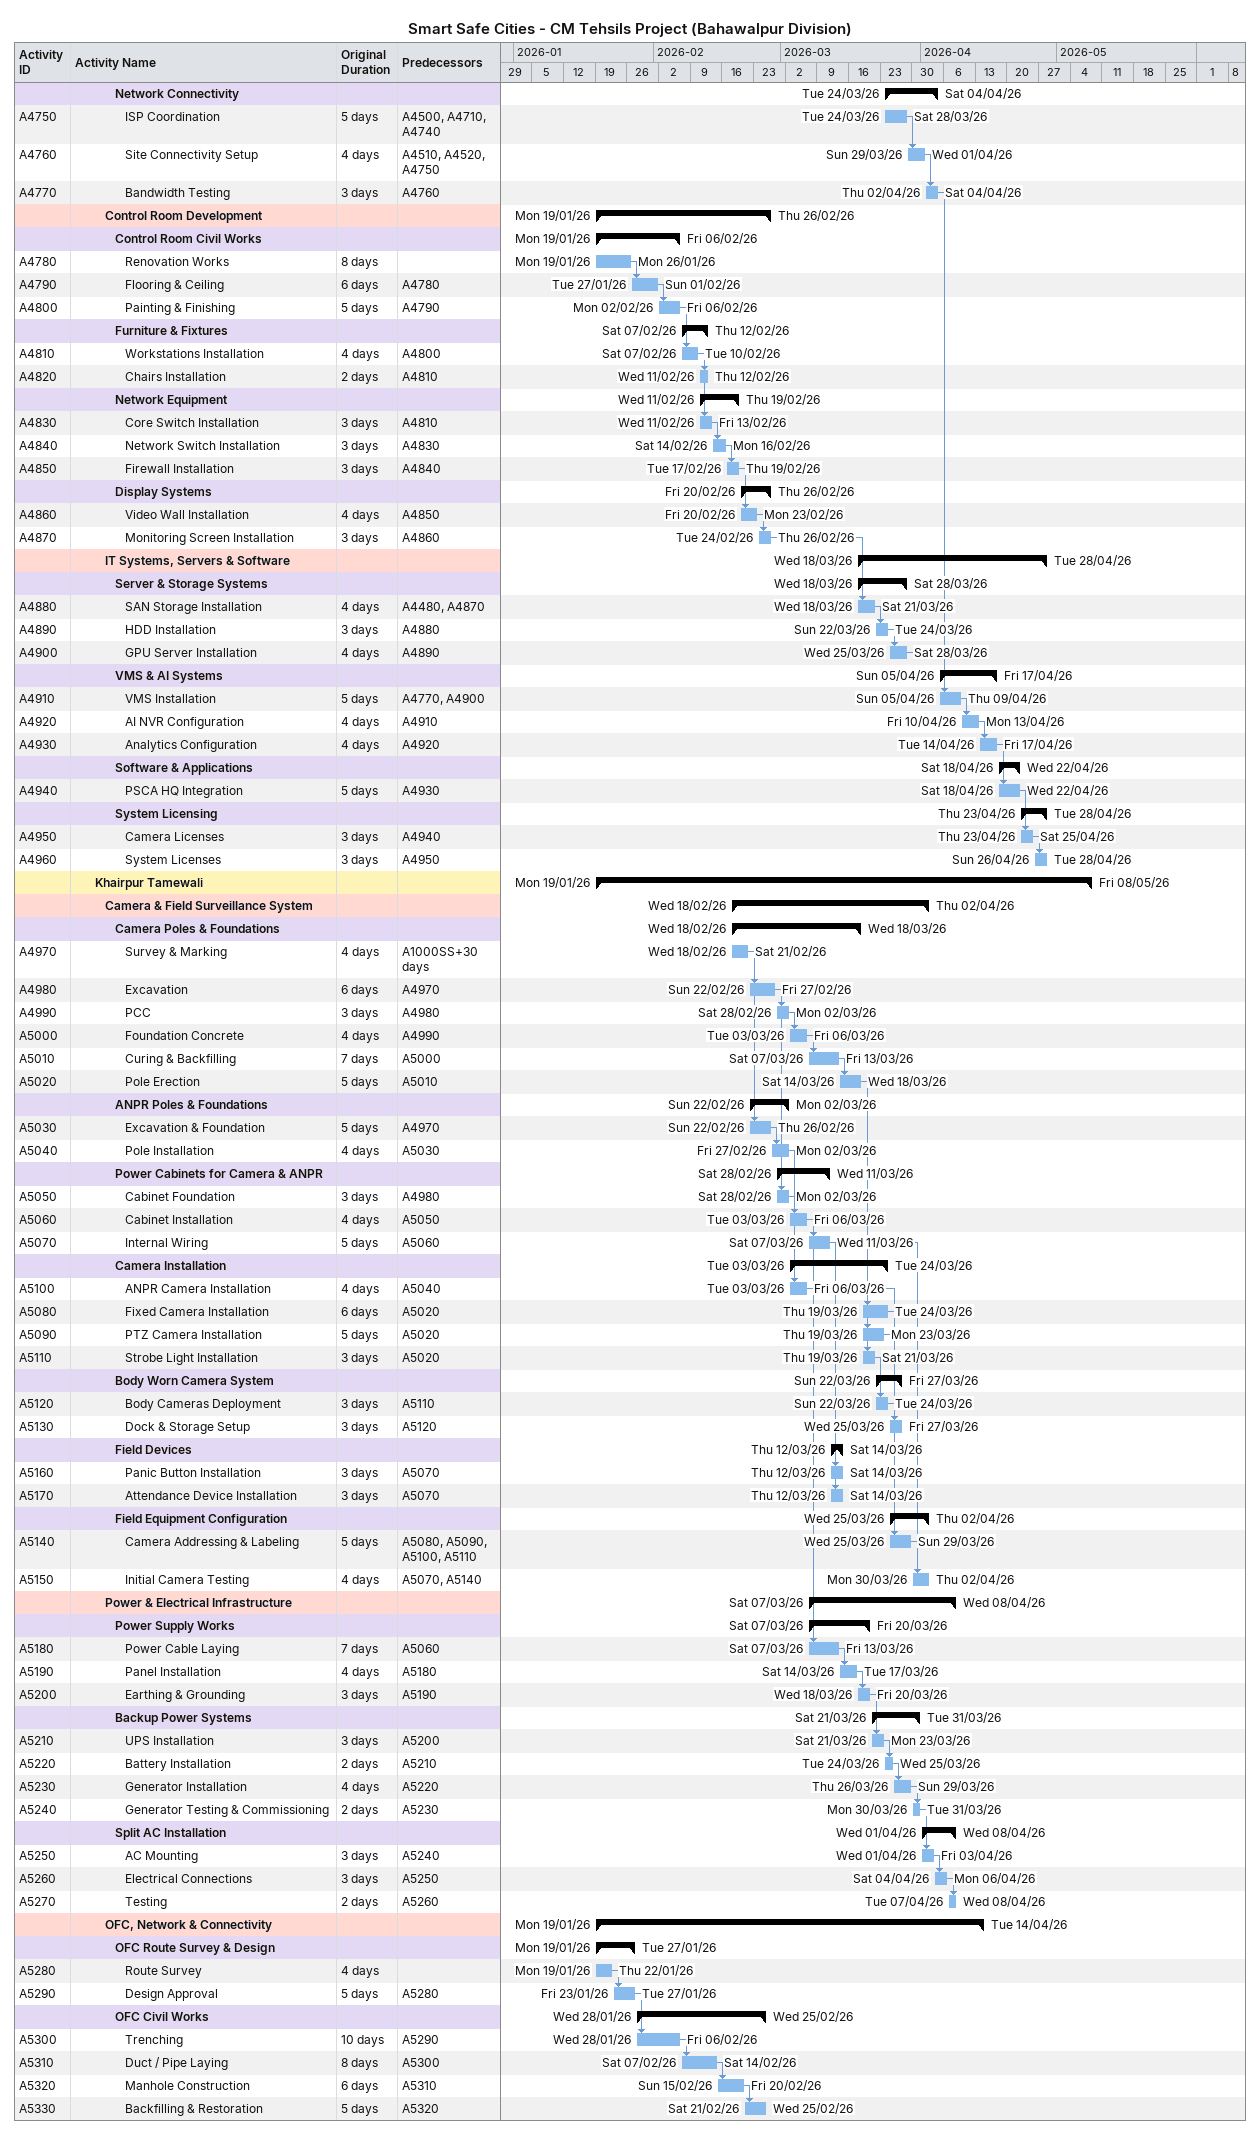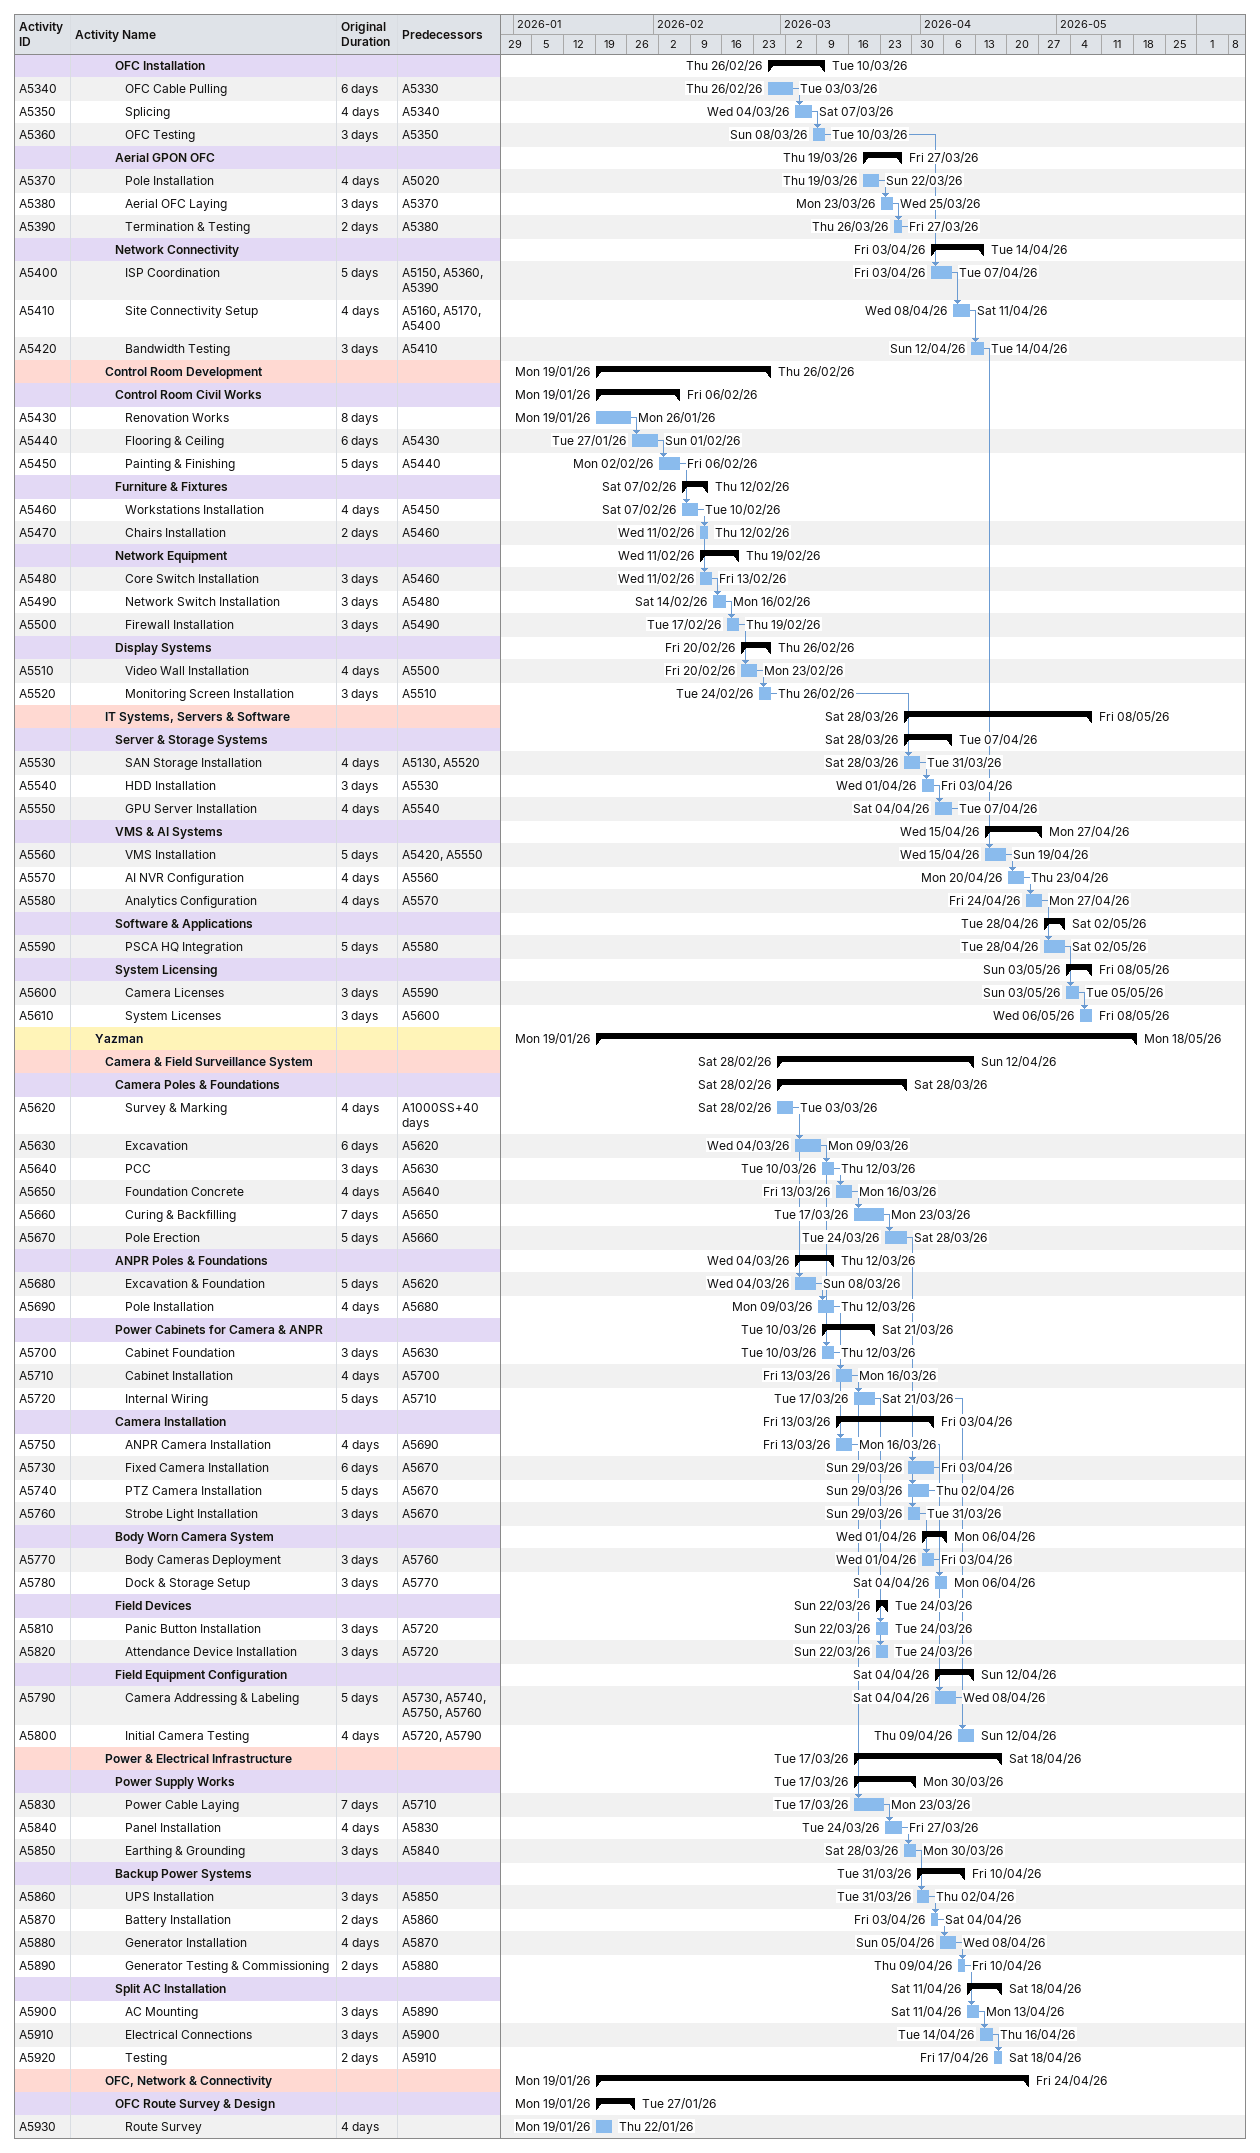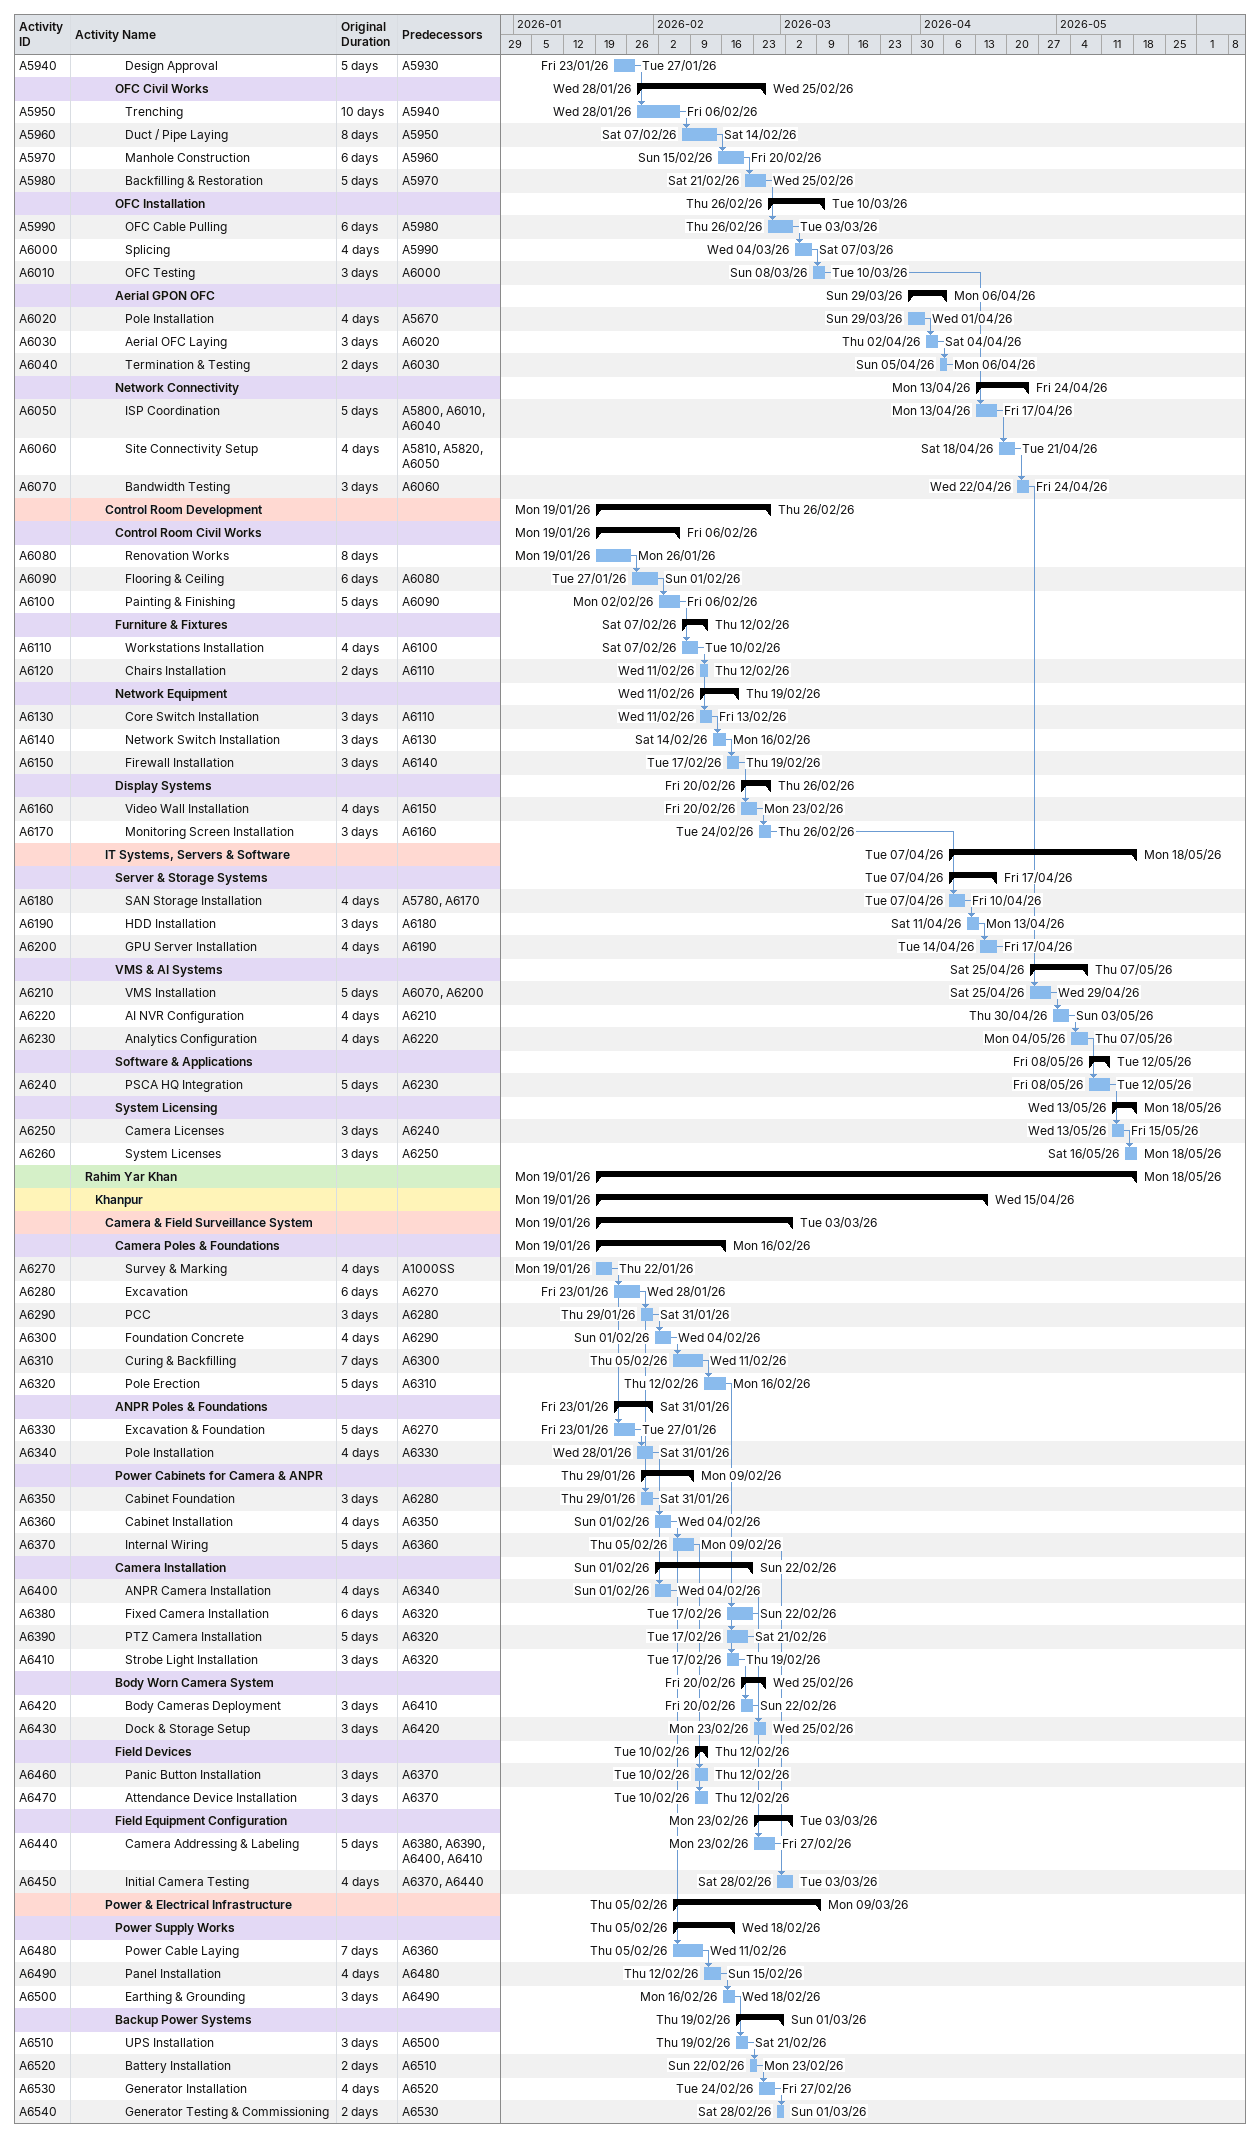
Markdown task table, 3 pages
Smart Safe Cities - CM Tehsils Project (Bahawalpur Division)

| ID | Level | Task | Original duration | Start | Finish | Predecessors |
|---|---|---|---|---|---|---|
|  | 5 | **Network Connectivity** |  | 2026-03-24 | 2026-04-04 |  |
| A4750 | 6 | ISP Coordination | 5d | 2026-03-24 | 2026-03-28 | A4500, A4710, A4740 |
| A4760 | 6 | Site Connectivity Setup | 4d | 2026-03-29 | 2026-04-01 | A4510, A4520, A4750 |
| A4770 | 6 | Bandwidth Testing | 3d | 2026-04-02 | 2026-04-04 | A4760 |
|  | 4 | **Control Room Development** |  | 2026-01-19 | 2026-02-26 |  |
|  | 5 | **Control Room Civil Works** |  | 2026-01-19 | 2026-02-06 |  |
| A4780 | 6 | Renovation Works | 8d | 2026-01-19 | 2026-01-26 |  |
| A4790 | 6 | Flooring & Ceiling | 6d | 2026-01-27 | 2026-02-01 | A4780 |
| A4800 | 6 | Painting & Finishing | 5d | 2026-02-02 | 2026-02-06 | A4790 |
|  | 5 | **Furniture & Fixtures** |  | 2026-02-07 | 2026-02-12 |  |
| A4810 | 6 | Workstations Installation | 4d | 2026-02-07 | 2026-02-10 | A4800 |
| A4820 | 6 | Chairs Installation | 2d | 2026-02-11 | 2026-02-12 | A4810 |
|  | 5 | **Network Equipment** |  | 2026-02-11 | 2026-02-19 |  |
| A4830 | 6 | Core Switch Installation | 3d | 2026-02-11 | 2026-02-13 | A4810 |
| A4840 | 6 | Network Switch Installation | 3d | 2026-02-14 | 2026-02-16 | A4830 |
| A4850 | 6 | Firewall Installation | 3d | 2026-02-17 | 2026-02-19 | A4840 |
|  | 5 | **Display Systems** |  | 2026-02-20 | 2026-02-26 |  |
| A4860 | 6 | Video Wall Installation | 4d | 2026-02-20 | 2026-02-23 | A4850 |
| A4870 | 6 | Monitoring Screen Installation | 3d | 2026-02-24 | 2026-02-26 | A4860 |
|  | 4 | **IT Systems, Servers & Software** |  | 2026-03-18 | 2026-04-28 |  |
|  | 5 | **Server & Storage Systems** |  | 2026-03-18 | 2026-03-28 |  |
| A4880 | 6 | SAN Storage Installation | 4d | 2026-03-18 | 2026-03-21 | A4480, A4870 |
| A4890 | 6 | HDD Installation | 3d | 2026-03-22 | 2026-03-24 | A4880 |
| A4900 | 6 | GPU Server Installation | 4d | 2026-03-25 | 2026-03-28 | A4890 |
|  | 5 | **VMS & AI Systems** |  | 2026-04-05 | 2026-04-17 |  |
| A4910 | 6 | VMS Installation | 5d | 2026-04-05 | 2026-04-09 | A4770, A4900 |
| A4920 | 6 | AI NVR Configuration | 4d | 2026-04-10 | 2026-04-13 | A4910 |
| A4930 | 6 | Analytics Configuration | 4d | 2026-04-14 | 2026-04-17 | A4920 |
|  | 5 | **Software & Applications** |  | 2026-04-18 | 2026-04-22 |  |
| A4940 | 6 | PSCA HQ Integration | 5d | 2026-04-18 | 2026-04-22 | A4930 |
|  | 5 | **System Licensing** |  | 2026-04-23 | 2026-04-28 |  |
| A4950 | 6 | Camera Licenses | 3d | 2026-04-23 | 2026-04-25 | A4940 |
| A4960 | 6 | System Licenses | 3d | 2026-04-26 | 2026-04-28 | A4950 |
|  | 3 | **Khairpur Tamewali** |  | 2026-01-19 | 2026-05-08 |  |
|  | 4 | **Camera & Field Surveillance System** |  | 2026-02-18 | 2026-04-02 |  |
|  | 5 | **Camera Poles & Foundations** |  | 2026-02-18 | 2026-03-18 |  |
| A4970 | 6 | Survey & Marking | 4d | 2026-02-18 | 2026-02-21 | A1000SS+30d |
| A4980 | 6 | Excavation | 6d | 2026-02-22 | 2026-02-27 | A4970 |
| A4990 | 6 | PCC | 3d | 2026-02-28 | 2026-03-02 | A4980 |
| A5000 | 6 | Foundation Concrete | 4d | 2026-03-03 | 2026-03-06 | A4990 |
| A5010 | 6 | Curing & Backfilling | 7d | 2026-03-07 | 2026-03-13 | A5000 |
| A5020 | 6 | Pole Erection | 5d | 2026-03-14 | 2026-03-18 | A5010 |
|  | 5 | **ANPR Poles & Foundations** |  | 2026-02-22 | 2026-03-02 |  |
| A5030 | 6 | Excavation & Foundation | 5d | 2026-02-22 | 2026-02-26 | A4970 |
| A5040 | 6 | Pole Installation | 4d | 2026-02-27 | 2026-03-02 | A5030 |
|  | 5 | **Power Cabinets for Camera & ANPR** |  | 2026-02-28 | 2026-03-11 |  |
| A5050 | 6 | Cabinet Foundation | 3d | 2026-02-28 | 2026-03-02 | A4980 |
| A5060 | 6 | Cabinet Installation | 4d | 2026-03-03 | 2026-03-06 | A5050 |
| A5070 | 6 | Internal Wiring | 5d | 2026-03-07 | 2026-03-11 | A5060 |
|  | 5 | **Camera Installation** |  | 2026-03-03 | 2026-03-24 |  |
| A5100 | 6 | ANPR Camera Installation | 4d | 2026-03-03 | 2026-03-06 | A5040 |
| A5080 | 6 | Fixed Camera Installation | 6d | 2026-03-19 | 2026-03-24 | A5020 |
| A5090 | 6 | PTZ Camera Installation | 5d | 2026-03-19 | 2026-03-23 | A5020 |
| A5110 | 6 | Strobe Light Installation | 3d | 2026-03-19 | 2026-03-21 | A5020 |
|  | 5 | **Body Worn Camera System** |  | 2026-03-22 | 2026-03-27 |  |
| A5120 | 6 | Body Cameras Deployment | 3d | 2026-03-22 | 2026-03-24 | A5110 |
| A5130 | 6 | Dock & Storage Setup | 3d | 2026-03-25 | 2026-03-27 | A5120 |
|  | 5 | **Field Devices** |  | 2026-03-12 | 2026-03-14 |  |
| A5160 | 6 | Panic Button Installation | 3d | 2026-03-12 | 2026-03-14 | A5070 |
| A5170 | 6 | Attendance Device Installation | 3d | 2026-03-12 | 2026-03-14 | A5070 |
|  | 5 | **Field Equipment Configuration** |  | 2026-03-25 | 2026-04-02 |  |
| A5140 | 6 | Camera Addressing & Labeling | 5d | 2026-03-25 | 2026-03-29 | A5080, A5090, A5100, A5110 |
| A5150 | 6 | Initial Camera Testing | 4d | 2026-03-30 | 2026-04-02 | A5070, A5140 |
|  | 4 | **Power & Electrical Infrastructure** |  | 2026-03-07 | 2026-04-08 |  |
|  | 5 | **Power Supply Works** |  | 2026-03-07 | 2026-03-20 |  |
| A5180 | 6 | Power Cable Laying | 7d | 2026-03-07 | 2026-03-13 | A5060 |
| A5190 | 6 | Panel Installation | 4d | 2026-03-14 | 2026-03-17 | A5180 |
| A5200 | 6 | Earthing & Grounding | 3d | 2026-03-18 | 2026-03-20 | A5190 |
|  | 5 | **Backup Power Systems** |  | 2026-03-21 | 2026-03-31 |  |
| A5210 | 6 | UPS Installation | 3d | 2026-03-21 | 2026-03-23 | A5200 |
| A5220 | 6 | Battery Installation | 2d | 2026-03-24 | 2026-03-25 | A5210 |
| A5230 | 6 | Generator Installation | 4d | 2026-03-26 | 2026-03-29 | A5220 |
| A5240 | 6 | Generator Testing & Commissioning | 2d | 2026-03-30 | 2026-03-31 | A5230 |
|  | 5 | **Split AC Installation** |  | 2026-04-01 | 2026-04-08 |  |
| A5250 | 6 | AC Mounting | 3d | 2026-04-01 | 2026-04-03 | A5240 |
| A5260 | 6 | Electrical Connections | 3d | 2026-04-04 | 2026-04-06 | A5250 |
| A5270 | 6 | Testing | 2d | 2026-04-07 | 2026-04-08 | A5260 |
|  | 4 | **OFC, Network & Connectivity** |  | 2026-01-19 | 2026-04-14 |  |
|  | 5 | **OFC Route Survey & Design** |  | 2026-01-19 | 2026-01-27 |  |
| A5280 | 6 | Route Survey | 4d | 2026-01-19 | 2026-01-22 |  |
| A5290 | 6 | Design Approval | 5d | 2026-01-23 | 2026-01-27 | A5280 |
|  | 5 | **OFC Civil Works** |  | 2026-01-28 | 2026-02-25 |  |
| A5300 | 6 | Trenching | 10d | 2026-01-28 | 2026-02-06 | A5290 |
| A5310 | 6 | Duct / Pipe Laying | 8d | 2026-02-07 | 2026-02-14 | A5300 |
| A5320 | 6 | Manhole Construction | 6d | 2026-02-15 | 2026-02-20 | A5310 |
| A5330 | 6 | Backfilling & Restoration | 5d | 2026-02-21 | 2026-02-25 | A5320 |
|  | 5 | **OFC Installation** |  | 2026-02-26 | 2026-03-10 |  |
| A5340 | 6 | OFC Cable Pulling | 6d | 2026-02-26 | 2026-03-03 | A5330 |
| A5350 | 6 | Splicing | 4d | 2026-03-04 | 2026-03-07 | A5340 |
| A5360 | 6 | OFC Testing | 3d | 2026-03-08 | 2026-03-10 | A5350 |
|  | 5 | **Aerial GPON OFC** |  | 2026-03-19 | 2026-03-27 |  |
| A5370 | 6 | Pole Installation | 4d | 2026-03-19 | 2026-03-22 | A5020 |
| A5380 | 6 | Aerial OFC Laying | 3d | 2026-03-23 | 2026-03-25 | A5370 |
| A5390 | 6 | Termination & Testing | 2d | 2026-03-26 | 2026-03-27 | A5380 |
|  | 5 | **Network Connectivity** |  | 2026-04-03 | 2026-04-14 |  |
| A5400 | 6 | ISP Coordination | 5d | 2026-04-03 | 2026-04-07 | A5150, A5360, A5390 |
| A5410 | 6 | Site Connectivity Setup | 4d | 2026-04-08 | 2026-04-11 | A5160, A5170, A5400 |
| A5420 | 6 | Bandwidth Testing | 3d | 2026-04-12 | 2026-04-14 | A5410 |
|  | 4 | **Control Room Development** |  | 2026-01-19 | 2026-02-26 |  |
|  | 5 | **Control Room Civil Works** |  | 2026-01-19 | 2026-02-06 |  |
| A5430 | 6 | Renovation Works | 8d | 2026-01-19 | 2026-01-26 |  |
| A5440 | 6 | Flooring & Ceiling | 6d | 2026-01-27 | 2026-02-01 | A5430 |
| A5450 | 6 | Painting & Finishing | 5d | 2026-02-02 | 2026-02-06 | A5440 |
|  | 5 | **Furniture & Fixtures** |  | 2026-02-07 | 2026-02-12 |  |
| A5460 | 6 | Workstations Installation | 4d | 2026-02-07 | 2026-02-10 | A5450 |
| A5470 | 6 | Chairs Installation | 2d | 2026-02-11 | 2026-02-12 | A5460 |
|  | 5 | **Network Equipment** |  | 2026-02-11 | 2026-02-19 |  |
| A5480 | 6 | Core Switch Installation | 3d | 2026-02-11 | 2026-02-13 | A5460 |
| A5490 | 6 | Network Switch Installation | 3d | 2026-02-14 | 2026-02-16 | A5480 |
| A5500 | 6 | Firewall Installation | 3d | 2026-02-17 | 2026-02-19 | A5490 |
|  | 5 | **Display Systems** |  | 2026-02-20 | 2026-02-26 |  |
| A5510 | 6 | Video Wall Installation | 4d | 2026-02-20 | 2026-02-23 | A5500 |
| A5520 | 6 | Monitoring Screen Installation | 3d | 2026-02-24 | 2026-02-26 | A5510 |
|  | 4 | **IT Systems, Servers & Software** |  | 2026-03-28 | 2026-05-08 |  |
|  | 5 | **Server & Storage Systems** |  | 2026-03-28 | 2026-04-07 |  |
| A5530 | 6 | SAN Storage Installation | 4d | 2026-03-28 | 2026-03-31 | A5130, A5520 |
| A5540 | 6 | HDD Installation | 3d | 2026-04-01 | 2026-04-03 | A5530 |
| A5550 | 6 | GPU Server Installation | 4d | 2026-04-04 | 2026-04-07 | A5540 |
|  | 5 | **VMS & AI Systems** |  | 2026-04-15 | 2026-04-27 |  |
| A5560 | 6 | VMS Installation | 5d | 2026-04-15 | 2026-04-19 | A5420, A5550 |
| A5570 | 6 | AI NVR Configuration | 4d | 2026-04-20 | 2026-04-23 | A5560 |
| A5580 | 6 | Analytics Configuration | 4d | 2026-04-24 | 2026-04-27 | A5570 |
|  | 5 | **Software & Applications** |  | 2026-04-28 | 2026-05-02 |  |
| A5590 | 6 | PSCA HQ Integration | 5d | 2026-04-28 | 2026-05-02 | A5580 |
|  | 5 | **System Licensing** |  | 2026-05-03 | 2026-05-08 |  |
| A5600 | 6 | Camera Licenses | 3d | 2026-05-03 | 2026-05-05 | A5590 |
| A5610 | 6 | System Licenses | 3d | 2026-05-06 | 2026-05-08 | A5600 |
|  | 3 | **Yazman** |  | 2026-01-19 | 2026-05-18 |  |
|  | 4 | **Camera & Field Surveillance System** |  | 2026-02-28 | 2026-04-12 |  |
|  | 5 | **Camera Poles & Foundations** |  | 2026-02-28 | 2026-03-28 |  |
| A5620 | 6 | Survey & Marking | 4d | 2026-02-28 | 2026-03-03 | A1000SS+40d |
| A5630 | 6 | Excavation | 6d | 2026-03-04 | 2026-03-09 | A5620 |
| A5640 | 6 | PCC | 3d | 2026-03-10 | 2026-03-12 | A5630 |
| A5650 | 6 | Foundation Concrete | 4d | 2026-03-13 | 2026-03-16 | A5640 |
| A5660 | 6 | Curing & Backfilling | 7d | 2026-03-17 | 2026-03-23 | A5650 |
| A5670 | 6 | Pole Erection | 5d | 2026-03-24 | 2026-03-28 | A5660 |
|  | 5 | **ANPR Poles & Foundations** |  | 2026-03-04 | 2026-03-12 |  |
| A5680 | 6 | Excavation & Foundation | 5d | 2026-03-04 | 2026-03-08 | A5620 |
| A5690 | 6 | Pole Installation | 4d | 2026-03-09 | 2026-03-12 | A5680 |
|  | 5 | **Power Cabinets for Camera & ANPR** |  | 2026-03-10 | 2026-03-21 |  |
| A5700 | 6 | Cabinet Foundation | 3d | 2026-03-10 | 2026-03-12 | A5630 |
| A5710 | 6 | Cabinet Installation | 4d | 2026-03-13 | 2026-03-16 | A5700 |
| A5720 | 6 | Internal Wiring | 5d | 2026-03-17 | 2026-03-21 | A5710 |
|  | 5 | **Camera Installation** |  | 2026-03-13 | 2026-04-03 |  |
| A5750 | 6 | ANPR Camera Installation | 4d | 2026-03-13 | 2026-03-16 | A5690 |
| A5730 | 6 | Fixed Camera Installation | 6d | 2026-03-29 | 2026-04-03 | A5670 |
| A5740 | 6 | PTZ Camera Installation | 5d | 2026-03-29 | 2026-04-02 | A5670 |
| A5760 | 6 | Strobe Light Installation | 3d | 2026-03-29 | 2026-03-31 | A5670 |
|  | 5 | **Body Worn Camera System** |  | 2026-04-01 | 2026-04-06 |  |
| A5770 | 6 | Body Cameras Deployment | 3d | 2026-04-01 | 2026-04-03 | A5760 |
| A5780 | 6 | Dock & Storage Setup | 3d | 2026-04-04 | 2026-04-06 | A5770 |
|  | 5 | **Field Devices** |  | 2026-03-22 | 2026-03-24 |  |
| A5810 | 6 | Panic Button Installation | 3d | 2026-03-22 | 2026-03-24 | A5720 |
| A5820 | 6 | Attendance Device Installation | 3d | 2026-03-22 | 2026-03-24 | A5720 |
|  | 5 | **Field Equipment Configuration** |  | 2026-04-04 | 2026-04-12 |  |
| A5790 | 6 | Camera Addressing & Labeling | 5d | 2026-04-04 | 2026-04-08 | A5730, A5740, A5750, A5760 |
| A5800 | 6 | Initial Camera Testing | 4d | 2026-04-09 | 2026-04-12 | A5720, A5790 |
|  | 4 | **Power & Electrical Infrastructure** |  | 2026-03-17 | 2026-04-18 |  |
|  | 5 | **Power Supply Works** |  | 2026-03-17 | 2026-03-30 |  |
| A5830 | 6 | Power Cable Laying | 7d | 2026-03-17 | 2026-03-23 | A5710 |
| A5840 | 6 | Panel Installation | 4d | 2026-03-24 | 2026-03-27 | A5830 |
| A5850 | 6 | Earthing & Grounding | 3d | 2026-03-28 | 2026-03-30 | A5840 |
|  | 5 | **Backup Power Systems** |  | 2026-03-31 | 2026-04-10 |  |
| A5860 | 6 | UPS Installation | 3d | 2026-03-31 | 2026-04-02 | A5850 |
| A5870 | 6 | Battery Installation | 2d | 2026-04-03 | 2026-04-04 | A5860 |
| A5880 | 6 | Generator Installation | 4d | 2026-04-05 | 2026-04-08 | A5870 |
| A5890 | 6 | Generator Testing & Commissioning | 2d | 2026-04-09 | 2026-04-10 | A5880 |
|  | 5 | **Split AC Installation** |  | 2026-04-11 | 2026-04-18 |  |
| A5900 | 6 | AC Mounting | 3d | 2026-04-11 | 2026-04-13 | A5890 |
| A5910 | 6 | Electrical Connections | 3d | 2026-04-14 | 2026-04-16 | A5900 |
| A5920 | 6 | Testing | 2d | 2026-04-17 | 2026-04-18 | A5910 |
|  | 4 | **OFC, Network & Connectivity** |  | 2026-01-19 | 2026-04-24 |  |
|  | 5 | **OFC Route Survey & Design** |  | 2026-01-19 | 2026-01-27 |  |
| A5930 | 6 | Route Survey | 4d | 2026-01-19 | 2026-01-22 |  |
| A5940 | 6 | Design Approval | 5d | 2026-01-23 | 2026-01-27 | A5930 |
|  | 5 | **OFC Civil Works** |  | 2026-01-28 | 2026-02-25 |  |
| A5950 | 6 | Trenching | 10d | 2026-01-28 | 2026-02-06 | A5940 |
| A5960 | 6 | Duct / Pipe Laying | 8d | 2026-02-07 | 2026-02-14 | A5950 |
| A5970 | 6 | Manhole Construction | 6d | 2026-02-15 | 2026-02-20 | A5960 |
| A5980 | 6 | Backfilling & Restoration | 5d | 2026-02-21 | 2026-02-25 | A5970 |
|  | 5 | **OFC Installation** |  | 2026-02-26 | 2026-03-10 |  |
| A5990 | 6 | OFC Cable Pulling | 6d | 2026-02-26 | 2026-03-03 | A5980 |
| A6000 | 6 | Splicing | 4d | 2026-03-04 | 2026-03-07 | A5990 |
| A6010 | 6 | OFC Testing | 3d | 2026-03-08 | 2026-03-10 | A6000 |
|  | 5 | **Aerial GPON OFC** |  | 2026-03-29 | 2026-04-06 |  |
| A6020 | 6 | Pole Installation | 4d | 2026-03-29 | 2026-04-01 | A5670 |
| A6030 | 6 | Aerial OFC Laying | 3d | 2026-04-02 | 2026-04-04 | A6020 |
| A6040 | 6 | Termination & Testing | 2d | 2026-04-05 | 2026-04-06 | A6030 |
|  | 5 | **Network Connectivity** |  | 2026-04-13 | 2026-04-24 |  |
| A6050 | 6 | ISP Coordination | 5d | 2026-04-13 | 2026-04-17 | A5800, A6010, A6040 |
| A6060 | 6 | Site Connectivity Setup | 4d | 2026-04-18 | 2026-04-21 | A5810, A5820, A6050 |
| A6070 | 6 | Bandwidth Testing | 3d | 2026-04-22 | 2026-04-24 | A6060 |
|  | 4 | **Control Room Development** |  | 2026-01-19 | 2026-02-26 |  |
|  | 5 | **Control Room Civil Works** |  | 2026-01-19 | 2026-02-06 |  |
| A6080 | 6 | Renovation Works | 8d | 2026-01-19 | 2026-01-26 |  |
| A6090 | 6 | Flooring & Ceiling | 6d | 2026-01-27 | 2026-02-01 | A6080 |
| A6100 | 6 | Painting & Finishing | 5d | 2026-02-02 | 2026-02-06 | A6090 |
|  | 5 | **Furniture & Fixtures** |  | 2026-02-07 | 2026-02-12 |  |
| A6110 | 6 | Workstations Installation | 4d | 2026-02-07 | 2026-02-10 | A6100 |
| A6120 | 6 | Chairs Installation | 2d | 2026-02-11 | 2026-02-12 | A6110 |
|  | 5 | **Network Equipment** |  | 2026-02-11 | 2026-02-19 |  |
| A6130 | 6 | Core Switch Installation | 3d | 2026-02-11 | 2026-02-13 | A6110 |
| A6140 | 6 | Network Switch Installation | 3d | 2026-02-14 | 2026-02-16 | A6130 |
| A6150 | 6 | Firewall Installation | 3d | 2026-02-17 | 2026-02-19 | A6140 |
|  | 5 | **Display Systems** |  | 2026-02-20 | 2026-02-26 |  |
| A6160 | 6 | Video Wall Installation | 4d | 2026-02-20 | 2026-02-23 | A6150 |
| A6170 | 6 | Monitoring Screen Installation | 3d | 2026-02-24 | 2026-02-26 | A6160 |
|  | 4 | **IT Systems, Servers & Software** |  | 2026-04-07 | 2026-05-18 |  |
|  | 5 | **Server & Storage Systems** |  | 2026-04-07 | 2026-04-17 |  |
| A6180 | 6 | SAN Storage Installation | 4d | 2026-04-07 | 2026-04-10 | A5780, A6170 |
| A6190 | 6 | HDD Installation | 3d | 2026-04-11 | 2026-04-13 | A6180 |
| A6200 | 6 | GPU Server Installation | 4d | 2026-04-14 | 2026-04-17 | A6190 |
|  | 5 | **VMS & AI Systems** |  | 2026-04-25 | 2026-05-07 |  |
| A6210 | 6 | VMS Installation | 5d | 2026-04-25 | 2026-04-29 | A6070, A6200 |
| A6220 | 6 | AI NVR Configuration | 4d | 2026-04-30 | 2026-05-03 | A6210 |
| A6230 | 6 | Analytics Configuration | 4d | 2026-05-04 | 2026-05-07 | A6220 |
|  | 5 | **Software & Applications** |  | 2026-05-08 | 2026-05-12 |  |
| A6240 | 6 | PSCA HQ Integration | 5d | 2026-05-08 | 2026-05-12 | A6230 |
|  | 5 | **System Licensing** |  | 2026-05-13 | 2026-05-18 |  |
| A6250 | 6 | Camera Licenses | 3d | 2026-05-13 | 2026-05-15 | A6240 |
| A6260 | 6 | System Licenses | 3d | 2026-05-16 | 2026-05-18 | A6250 |
|  | 2 | **Rahim Yar Khan** |  | 2026-01-19 | 2026-05-18 |  |
|  | 3 | **Khanpur** |  | 2026-01-19 | 2026-04-15 |  |
|  | 4 | **Camera & Field Surveillance System** |  | 2026-01-19 | 2026-03-03 |  |
|  | 5 | **Camera Poles & Foundations** |  | 2026-01-19 | 2026-02-16 |  |
| A6270 | 6 | Survey & Marking | 4d | 2026-01-19 | 2026-01-22 | A1000SS |
| A6280 | 6 | Excavation | 6d | 2026-01-23 | 2026-01-28 | A6270 |
| A6290 | 6 | PCC | 3d | 2026-01-29 | 2026-01-31 | A6280 |
| A6300 | 6 | Foundation Concrete | 4d | 2026-02-01 | 2026-02-04 | A6290 |
| A6310 | 6 | Curing & Backfilling | 7d | 2026-02-05 | 2026-02-11 | A6300 |
| A6320 | 6 | Pole Erection | 5d | 2026-02-12 | 2026-02-16 | A6310 |
|  | 5 | **ANPR Poles & Foundations** |  | 2026-01-23 | 2026-01-31 |  |
| A6330 | 6 | Excavation & Foundation | 5d | 2026-01-23 | 2026-01-27 | A6270 |
| A6340 | 6 | Pole Installation | 4d | 2026-01-28 | 2026-01-31 | A6330 |
|  | 5 | **Power Cabinets for Camera & ANPR** |  | 2026-01-29 | 2026-02-09 |  |
| A6350 | 6 | Cabinet Foundation | 3d | 2026-01-29 | 2026-01-31 | A6280 |
| A6360 | 6 | Cabinet Installation | 4d | 2026-02-01 | 2026-02-04 | A6350 |
| A6370 | 6 | Internal Wiring | 5d | 2026-02-05 | 2026-02-09 | A6360 |
|  | 5 | **Camera Installation** |  | 2026-02-01 | 2026-02-22 |  |
| A6400 | 6 | ANPR Camera Installation | 4d | 2026-02-01 | 2026-02-04 | A6340 |
| A6380 | 6 | Fixed Camera Installation | 6d | 2026-02-17 | 2026-02-22 | A6320 |
| A6390 | 6 | PTZ Camera Installation | 5d | 2026-02-17 | 2026-02-21 | A6320 |
| A6410 | 6 | Strobe Light Installation | 3d | 2026-02-17 | 2026-02-19 | A6320 |
|  | 5 | **Body Worn Camera System** |  | 2026-02-20 | 2026-02-25 |  |
| A6420 | 6 | Body Cameras Deployment | 3d | 2026-02-20 | 2026-02-22 | A6410 |
| A6430 | 6 | Dock & Storage Setup | 3d | 2026-02-23 | 2026-02-25 | A6420 |
|  | 5 | **Field Devices** |  | 2026-02-10 | 2026-02-12 |  |
| A6460 | 6 | Panic Button Installation | 3d | 2026-02-10 | 2026-02-12 | A6370 |
| A6470 | 6 | Attendance Device Installation | 3d | 2026-02-10 | 2026-02-12 | A6370 |
|  | 5 | **Field Equipment Configuration** |  | 2026-02-23 | 2026-03-03 |  |
| A6440 | 6 | Camera Addressing & Labeling | 5d | 2026-02-23 | 2026-02-27 | A6380, A6390, A6400, A6410 |
| A6450 | 6 | Initial Camera Testing | 4d | 2026-02-28 | 2026-03-03 | A6370, A6440 |
|  | 4 | **Power & Electrical Infrastructure** |  | 2026-02-05 | 2026-03-09 |  |
|  | 5 | **Power Supply Works** |  | 2026-02-05 | 2026-02-18 |  |
| A6480 | 6 | Power Cable Laying | 7d | 2026-02-05 | 2026-02-11 | A6360 |
| A6490 | 6 | Panel Installation | 4d | 2026-02-12 | 2026-02-15 | A6480 |
| A6500 | 6 | Earthing & Grounding | 3d | 2026-02-16 | 2026-02-18 | A6490 |
|  | 5 | **Backup Power Systems** |  | 2026-02-19 | 2026-03-01 |  |
| A6510 | 6 | UPS Installation | 3d | 2026-02-19 | 2026-02-21 | A6500 |
| A6520 | 6 | Battery Installation | 2d | 2026-02-22 | 2026-02-23 | A6510 |
| A6530 | 6 | Generator Installation | 4d | 2026-02-24 | 2026-02-27 | A6520 |
| A6540 | 6 | Generator Testing & Commissioning | 2d | 2026-02-28 | 2026-03-01 | A6530 |
